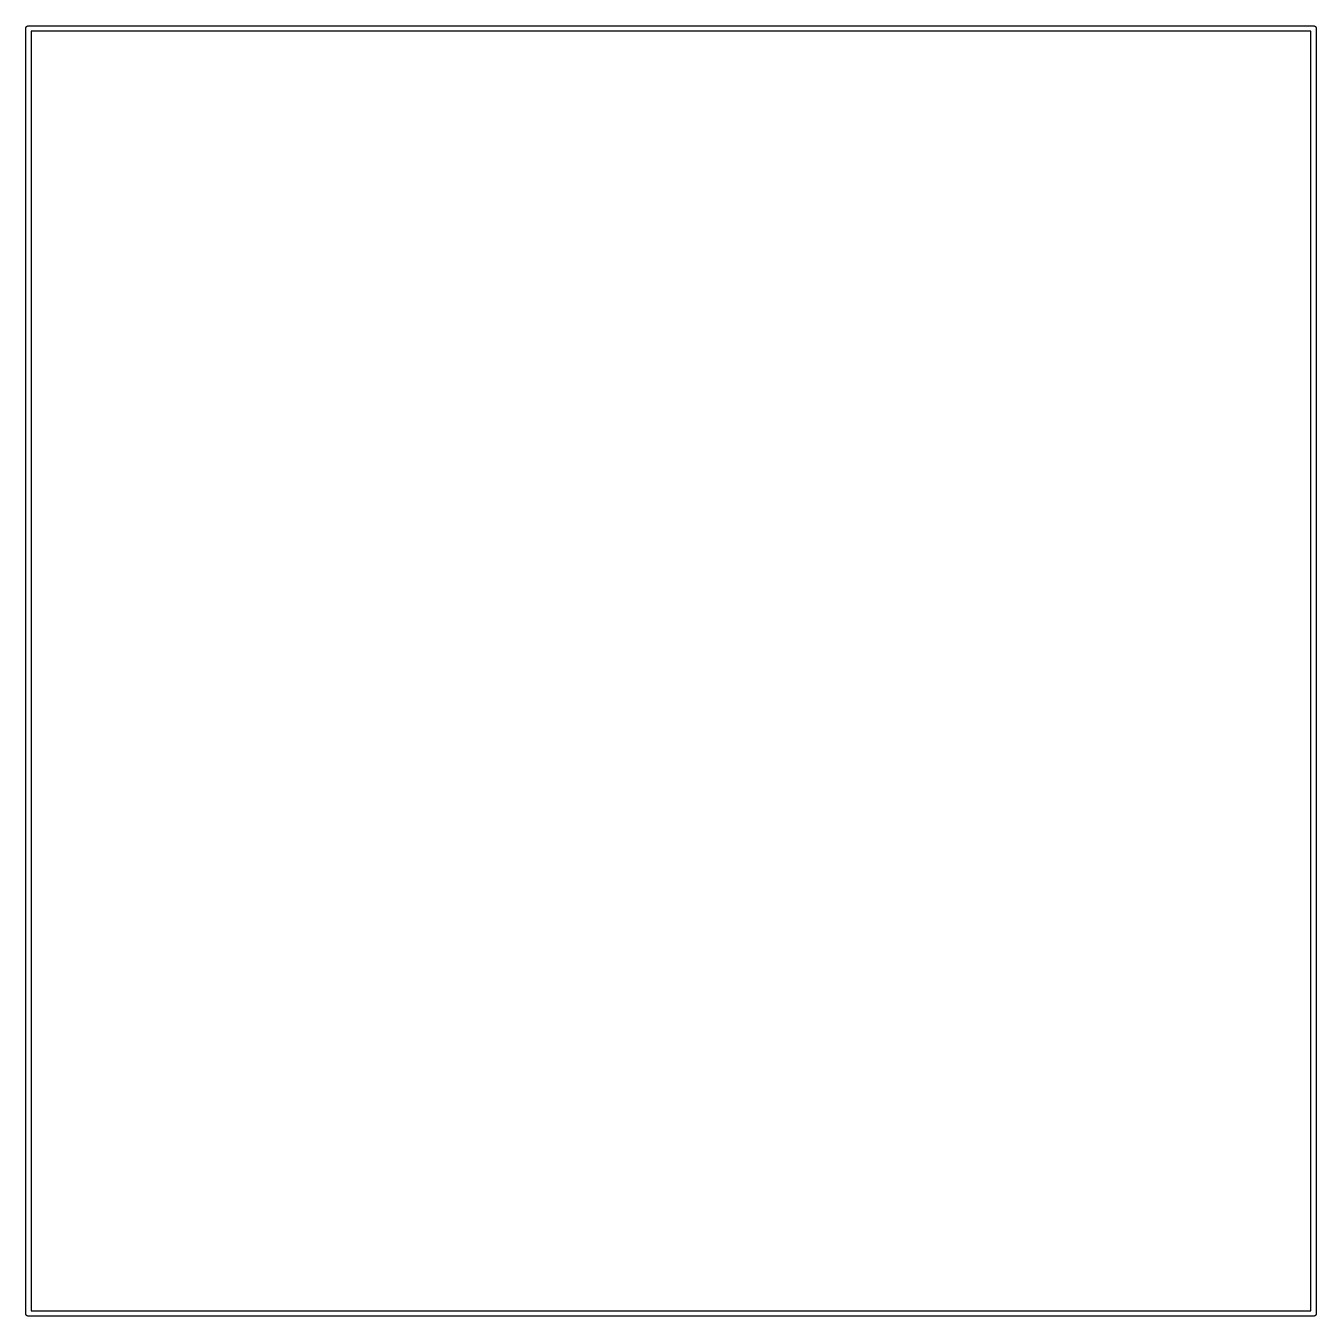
# Model space of a CAD drawing. Extents: x -3.1 to 33.1, y -3.1 to 33.1.
import ezdxf

# ---------------------------------------------------------------- set-up
doc = ezdxf.new("R2010")
doc.units = 0
doc.header["$MEASUREMENT"] = 0
doc.layers.add('BLACK', color=7, linetype='CONTINUOUS')

msp = doc.modelspace()

# ---------------------------------------------------------------- linework, layer by layer
at = {"layer": 'Black'}
for p, q in [((-3.075, 33), (-3.07386, 33.0065)), ((-3.075, -3), (-3.075, 33)), ((-3.07386, 33.013), (-3.07162, 33.0192)), ((-3.07386, 33.0065), (-3.07386, 33.013)), ((-3.07162, 33.0192), (-3.07048, 33.0257)), ((-3.07048, 33.0257), (-3.0672, 33.0313)), ((-3.0672, 33.0313), (-3.06495, 33.0375)), ((-3.06495, 33.0375), (-3.06073, 33.0425)), ((-3.06073, 33.0425), (-3.05745, 33.0482)), ((-3.05745, 33.0482), (-3.05243, 33.0524)), ((-3.05243, 33.0524), (-3.04821, 33.0575)), ((-3.04821, 33.0575), (-3.04253, 33.0607)), ((-3.04253, 33.0607), (-3.0375, 33.065)), ((-3.0375, 33.065), (-3.03133, 33.0672)), ((-3.03133, 33.0672), (-3.02565, 33.0705)), ((-3.02565, 33.0705), (-3.01919, 33.0716)), ((-3.01919, 33.0716), (-3.01302, 33.0739)), ((-3.01302, 33.0739), (-3.00646, 33.0739)), ((-3.00646, 33.0739), (-3, 33.075)), ((-3, 33.075), (33, 33.075)), ((-2.925, 32.925), (-2.925, -2.925)), ((32.925, 32.925), (-2.925, 32.925)), ((32.925, -2.925), (32.925, 32.925)), ((33, 33.075), (33.0065, 33.0739)), ((33.0065, 33.0739), (33.013, 33.0739)), ((33.013, 33.0739), (33.0192, 33.0716)), ((33.0192, 33.0716), (33.0257, 33.0705)), ((33.0257, 33.0705), (33.0313, 33.0672)), ((33.0313, 33.0672), (33.0375, 33.065)), ((33.0375, 33.065), (33.0425, 33.0607)), ((33.0425, 33.0607), (33.0482, 33.0575)), ((33.0482, 33.0575), (33.0524, 33.0524)), ((33.0524, 33.0524), (33.0575, 33.0482)), ((33.0575, 33.0482), (33.0607, 33.0425)), ((33.0607, 33.0425), (33.065, 33.0375)), ((33.065, 33.0375), (33.0672, 33.0313)), ((33.0672, 33.0313), (33.0705, 33.0257)), ((33.0705, 33.0257), (33.0716, 33.0192)), ((33.0716, 33.0192), (33.0739, 33.013)), ((33.0739, 33.013), (33.0739, 33.0065)), ((33.0739, 33.0065), (33.075, 33)), ((33.075, 33), (33.075, -3)), ((-3.07386, -3.00646), (-3.075, -3)), ((-3.07386, -3.01302), (-3.07386, -3.00646)), ((-3.07162, -3.01919), (-3.07386, -3.01302)), ((-3.07048, -3.02565), (-3.07162, -3.01919)), ((-3.0672, -3.03133), (-3.07048, -3.02565)), ((-3.06495, -3.0375), (-3.0672, -3.03133)), ((-3.06073, -3.04253), (-3.06495, -3.0375)), ((-3.05745, -3.04821), (-3.06073, -3.04253)), ((-3.05243, -3.05243), (-3.05745, -3.04821)), ((-3.04821, -3.05745), (-3.05243, -3.05243)), ((-3.04253, -3.06073), (-3.04821, -3.05745)), ((-3.0375, -3.06495), (-3.04253, -3.06073)), ((-3.03133, -3.0672), (-3.0375, -3.06495)), ((-3.02565, -3.07048), (-3.03133, -3.0672)), ((-3.01919, -3.07162), (-3.02565, -3.07048)), ((-3.01302, -3.07386), (-3.01919, -3.07162)), ((-3.00646, -3.07386), (-3.01302, -3.07386)), ((-3, -3.075), (-3.00646, -3.07386)), ((33, -3.075), (-3, -3.075)), ((-2.925, -2.925), (32.925, -2.925)), ((33.0065, -3.07386), (33, -3.075)), ((33.013, -3.07386), (33.0065, -3.07386)), ((33.0192, -3.07162), (33.013, -3.07386)), ((33.0257, -3.07048), (33.0192, -3.07162)), ((33.0313, -3.0672), (33.0257, -3.07048)), ((33.0375, -3.06495), (33.0313, -3.0672)), ((33.0425, -3.06073), (33.0375, -3.06495)), ((33.0482, -3.05745), (33.0425, -3.06073)), ((33.0524, -3.05243), (33.0482, -3.05745)), ((33.0575, -3.04821), (33.0524, -3.05243)), ((33.0607, -3.04253), (33.0575, -3.04821)), ((33.065, -3.0375), (33.0607, -3.04253)), ((33.0672, -3.03133), (33.065, -3.0375)), ((33.0705, -3.02565), (33.0672, -3.03133)), ((33.0716, -3.01919), (33.0705, -3.02565)), ((33.0739, -3.01302), (33.0716, -3.01919)), ((33.075, -3), (33.0739, -3.00646)), ((33.0739, -3.00646), (33.0739, -3.01302))]:
    msp.add_line(p, q, dxfattribs=at)

doc.saveas('drawing.dxf')
